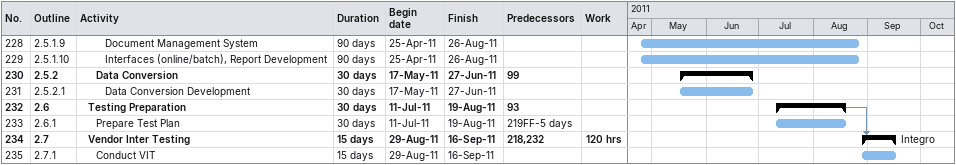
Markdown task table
| ID | WBS | Task | Duration | Start | Finish | Predecessors | Resources | Work (h) |
|---|---|---|---|---|---|---|---|---|
| 228 | 2.5.1.9 | Document Management System | 90d | 2011-04-25 | 2011-08-26 |  |  |  |
| 229 | 2.5.1.10 | Interfaces (online/batch), Report Development | 90d | 2011-04-25 | 2011-08-26 |  |  |  |
| 230 | 2.5.2 | **Data Conversion** | 30d | 2011-05-17 | 2011-06-27 | 99 |  |  |
| 231 | 2.5.2.1 | Data Conversion Development | 30d | 2011-05-17 | 2011-06-27 |  |  |  |
| 232 | 2.6 | **Testing Preparation** | 30d | 2011-07-11 | 2011-08-19 | 93 |  |  |
| 233 | 2.6.1 | Prepare Test Plan | 30d | 2011-07-11 | 2011-08-19 | 219FF-5d |  |  |
| 234 | 2.7 | **Vendor Inter Testing** | 15d | 2011-08-29 | 2011-09-16 | 218, 232 | Integro | 120 |
| 235 | 2.7.1 | Conduct VIT | 15d | 2011-08-29 | 2011-09-16 |  |  |  |
